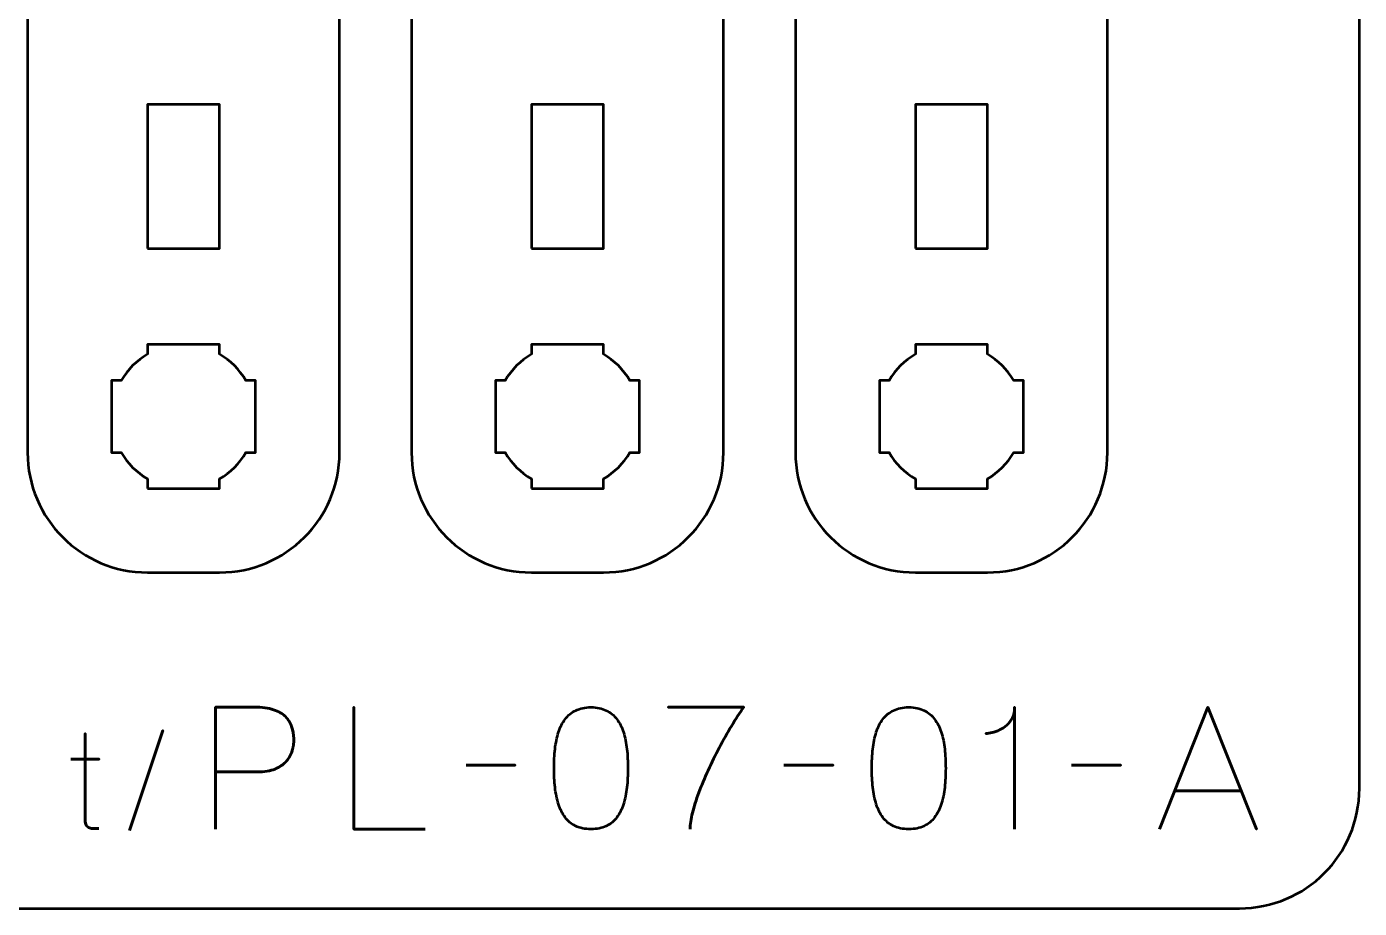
# Model space of a CAD drawing. Header units: centimetres. Extents: x -21 to 0, y -29.7 to 0.
# Drawn here: x -5.55 to 0, y -29.7 to -26.02 of the extents above; entities that cross this region are included whole.
import ezdxf

# ---------------------------------------------------------------- set-up
doc = ezdxf.new("R2010")
doc.units = ezdxf.units.CM
doc.header["$MEASUREMENT"] = 0
doc.layers.add('Layer 1', color=7, linetype='Continuous')

msp = doc.modelspace()

# ---------------------------------------------------------------- linework, layer by layer
at = {"layer": 'Layer 1', "color": 1, "lineweight": 53}
msp.add_open_spline([(-21.00003, -29.19995), (-21.00003, -29.19995), (-21.00003, -5.89992), (-21.00003, -5.89992), (-21.00003, -5.89992), (-21.00003, -5.81709), (-20.93286, -5.74992), (-20.85003, -5.74992), (-20.85003, -5.74992), (-20.7672, -5.74992), (-20.70003, -5.68275), (-20.70003, -5.59992), (-20.70003, -5.59992), (-20.70003, -5.51709), (-20.7672, -5.44992), (-20.85003, -5.44992), (-20.85003, -5.44992), (-20.93286, -5.44992), (-21.00003, -5.38275), (-21.00003, -5.29992), (-21.00003, -5.29992), (-21.00003, -5.21709), (-20.93286, -5.14992), (-20.85003, -5.14992), (-20.85003, -5.14992), (-20.7672, -5.14992), (-20.70003, -5.08275), (-20.70003, -4.99992), (-20.70003, -4.99992), (-20.70003, -4.91709), (-20.7672, -4.84992), (-20.85003, -4.84992), (-20.85003, -4.84992), (-20.93286, -4.84992), (-21.00003, -4.78275), (-21.00003, -4.69992), (-21.00003, -4.69992), (-21.00003, -4.61709), (-20.93286, -4.54992), (-20.85003, -4.54992), (-20.85003, -4.54992), (-20.7672, -4.54992), (-20.70003, -4.48275), (-20.70003, -4.39992), (-20.70003, -4.39992), (-20.70003, -4.31709), (-20.7672, -4.24992), (-20.85003, -4.24992), (-20.85003, -4.24992), (-20.93286, -4.24992), (-21.00003, -4.18275), (-21.00003, -4.09992), (-21.00003, -4.09992), (-21.00003, -4.01709), (-20.93286, -3.94992), (-20.85003, -3.94992), (-20.85003, -3.94992), (-20.7672, -3.94992), (-20.70003, -3.88275), (-20.70003, -3.79992), (-20.70003, -3.79992), (-20.70003, -3.71709), (-20.7672, -3.64992), (-20.85003, -3.64992), (-20.85003, -3.64992), (-20.93286, -3.64992), (-21.00003, -3.58275), (-21.00003, -3.49992), (-21.00003, -3.49992), (-21.00003, -3.41709), (-20.93286, -3.34992), (-20.85003, -3.34992), (-20.85003, -3.34992), (-20.7672, -3.34992), (-20.70003, -3.28275), (-20.70003, -3.19992), (-20.70003, -3.19992), (-20.70003, -3.11709), (-20.7672, -3.04992), (-20.85003, -3.04992), (-20.85003, -3.04992), (-20.93286, -3.04992), (-21.00003, -2.98275), (-21.00003, -2.89992), (-21.00003, -2.89992), (-21.00003, -2.81709), (-20.93286, -2.74992), (-20.85003, -2.74992), (-20.85003, -2.74992), (-20.7672, -2.74992), (-20.70003, -2.68275), (-20.70003, -2.59992), (-20.70003, -2.59992), (-20.70003, -2.51709), (-20.7672, -2.44992), (-20.85003, -2.44992), (-20.85003, -2.44992), (-20.93286, -2.44992), (-21.00003, -2.38275), (-21.00003, -2.29992), (-21.00003, -2.29992), (-21.00003, -2.21709), (-20.93286, -2.14992), (-20.85003, -2.14992), (-20.85003, -2.14992), (-20.7672, -2.14992), (-20.70003, -2.08275), (-20.70003, -1.99992), (-20.70003, -1.99992), (-20.70003, -1.91709), (-20.7672, -1.84992), (-20.85003, -1.84992), (-20.85003, -1.84992), (-20.93286, -1.84992), (-21.00003, -1.78275), (-21.00003, -1.69992), (-21.00003, -1.69992), (-21.00003, -1.61709), (-20.93286, -1.54992), (-20.85003, -1.54992), (-20.85003, -1.54992), (-20.7672, -1.54992), (-20.70003, -1.48275), (-20.70003, -1.39992), (-20.70003, -1.39992), (-20.70003, -1.31709), (-20.7672, -1.24992), (-20.85003, -1.24992), (-20.85003, -1.24992), (-20.93286, -1.24992), (-21.00003, -1.18275), (-21.00003, -1.09992), (-21.00003, -1.09992), (-21.00003, -1.09992), (-21.00003, -0.49992), (-21.00003, -0.49992), (-21.00003, -0.49992), (-21.00003, -0.22295), (-20.77694, 0.00004), (-20.49994, 0.00004), (-20.49994, 0.00004), (-20.49994, 0.00004), (-0.50008, 0.00004), (-0.50008, 0.00004), (-0.50008, 0.00004), (-0.22294, 0.00004), (0.00002, -0.22295), (0.00002, -0.49992), (0.00002, -0.49992), (0.00002, -0.49992), (0.00002, -29.19995), (0.00002, -29.19995), (0.00002, -29.19995), (0.00002, -29.47695), (-0.22294, -29.70004), (-0.50008, -29.70004), (-0.50008, -29.70004), (-0.50008, -29.70004), (-20.49994, -29.70004), (-20.49994, -29.70004), (-20.49994, -29.70004), (-20.77694, -29.70004), (-21.00003, -29.47695), (-21.00003, -29.19995)], degree=3, knots=[0, 0, 0, 0, 0.0243902, 0.0243902, 0.0243902, 0.0243902, 0.0487805, 0.0487805, 0.0487805, 0.0487805, 0.0731707, 0.0731707, 0.0731707, 0.0731707, 0.097561, 0.097561, 0.097561, 0.097561, 0.1219512, 0.1219512, 0.1219512, 0.1219512, 0.1463415, 0.1463415, 0.1463415, 0.1463415, 0.1707317, 0.1707317, 0.1707317, 0.1707317, 0.195122, 0.195122, 0.195122, 0.195122, 0.2195122, 0.2195122, 0.2195122, 0.2195122, 0.2439024, 0.2439024, 0.2439024, 0.2439024, 0.2682927, 0.2682927, 0.2682927, 0.2682927, 0.2926829, 0.2926829, 0.2926829, 0.2926829, 0.3170732, 0.3170732, 0.3170732, 0.3170732, 0.3414634, 0.3414634, 0.3414634, 0.3414634, 0.3658537, 0.3658537, 0.3658537, 0.3658537, 0.3902439, 0.3902439, 0.3902439, 0.3902439, 0.4146341, 0.4146341, 0.4146341, 0.4146341, 0.4390244, 0.4390244, 0.4390244, 0.4390244, 0.4634146, 0.4634146, 0.4634146, 0.4634146, 0.4878049, 0.4878049, 0.4878049, 0.4878049, 0.5121951, 0.5121951, 0.5121951, 0.5121951, 0.5365854, 0.5365854, 0.5365854, 0.5365854, 0.5609756, 0.5609756, 0.5609756, 0.5609756, 0.5853659, 0.5853659, 0.5853659, 0.5853659, 0.6097561, 0.6097561, 0.6097561, 0.6097561, 0.6341463, 0.6341463, 0.6341463, 0.6341463, 0.6585366, 0.6585366, 0.6585366, 0.6585366, 0.6829268, 0.6829268, 0.6829268, 0.6829268, 0.7073171, 0.7073171, 0.7073171, 0.7073171, 0.7317073, 0.7317073, 0.7317073, 0.7317073, 0.7560976, 0.7560976, 0.7560976, 0.7560976, 0.7804878, 0.7804878, 0.7804878, 0.7804878, 0.804878, 0.804878, 0.804878, 0.804878, 0.8292683, 0.8292683, 0.8292683, 0.8292683, 0.8536585, 0.8536585, 0.8536585, 0.8536585, 0.8780488, 0.8780488, 0.8780488, 0.8780488, 0.902439, 0.902439, 0.902439, 0.902439, 0.9268293, 0.9268293, 0.9268293, 0.9268293, 0.9512195, 0.9512195, 0.9512195, 0.9512195, 0.9756098, 0.9756098, 0.9756098, 0.9756098, 1, 1, 1, 1], dxfattribs=at)
at = {"layer": 'Layer 1', "color": 114, "lineweight": 53}
for points in [[(-4.75, -28.3), (-4.75, -28.3), (-5.05, -28.3), (-5.05, -28.3), (-5.05, -28.3), (-5.32609, -28.3), (-5.55, -28.07609), (-5.55, -27.8), (-5.55, -27.8), (-5.55, -27.8), (-5.55, -15.5), (-5.55, -15.5), (-5.55, -15.5), (-5.55, -15.22391), (-5.32609, -15), (-5.05, -15), (-5.05, -15), (-5.05, -15), (-4.75, -15), (-4.75, -15), (-4.75, -15), (-4.47391, -15), (-4.25, -15.22391), (-4.25, -15.5), (-4.25, -15.5), (-4.25, -15.5), (-4.25, -27.8), (-4.25, -27.8), (-4.25, -27.8), (-4.25, -28.07609), (-4.47391, -28.3), (-4.75, -28.3)], [(-3.15, -28.3), (-3.15, -28.3), (-3.45, -28.3), (-3.45, -28.3), (-3.45, -28.3), (-3.72609, -28.3), (-3.95, -28.07609), (-3.95, -27.8), (-3.95, -27.8), (-3.95, -27.8), (-3.95, -15.5), (-3.95, -15.5), (-3.95, -15.5), (-3.95, -15.22391), (-3.72609, -15), (-3.45, -15), (-3.45, -15), (-3.45, -15), (-3.15, -15), (-3.15, -15), (-3.15, -15), (-2.87391, -15), (-2.65, -15.22391), (-2.65, -15.5), (-2.65, -15.5), (-2.65, -15.5), (-2.65, -27.8), (-2.65, -27.8), (-2.65, -27.8), (-2.65, -28.07609), (-2.87391, -28.3), (-3.15, -28.3)], [(-1.55, -28.3), (-1.55, -28.3), (-1.85, -28.3), (-1.85, -28.3), (-1.85, -28.3), (-2.12609, -28.3), (-2.35, -28.07609), (-2.35, -27.8), (-2.35, -27.8), (-2.35, -27.8), (-2.35, -15.5), (-2.35, -15.5), (-2.35, -15.5), (-2.35, -15.22391), (-2.12609, -15), (-1.85, -15), (-1.85, -15), (-1.85, -15), (-1.55, -15), (-1.55, -15), (-1.55, -15), (-1.27391, -15), (-1.05, -15.22391), (-1.05, -15.5), (-1.05, -15.5), (-1.05, -15.5), (-1.05, -27.8), (-1.05, -27.8), (-1.05, -27.8), (-1.05, -28.07609), (-1.27391, -28.3), (-1.55, -28.3)]]:
    msp.add_open_spline(points, degree=3, knots=[0, 0, 0, 0, 0.125, 0.125, 0.125, 0.125, 0.25, 0.25, 0.25, 0.25, 0.375, 0.375, 0.375, 0.375, 0.5, 0.5, 0.5, 0.5, 0.625, 0.625, 0.625, 0.625, 0.75, 0.75, 0.75, 0.75, 0.875, 0.875, 0.875, 0.875, 1, 1, 1, 1], dxfattribs=at)
at = {"layer": 'Layer 1', "lineweight": 53}
for points, knots in [([(-5.05, -26.95), (-5.05, -26.95), (-5.05, -26.35), (-5.05, -26.35), (-5.05, -26.35), (-5.05, -26.35), (-4.75, -26.35), (-4.75, -26.35), (-4.75, -26.35), (-4.75, -26.35), (-4.75, -26.95), (-4.75, -26.95), (-4.75, -26.95), (-4.75, -26.95), (-5.05, -26.95), (-5.05, -26.95)], [0, 0, 0, 0, 0.25, 0.25, 0.25, 0.25, 0.5, 0.5, 0.5, 0.5, 0.75, 0.75, 0.75, 0.75, 1, 1, 1, 1]), ([(-3.45, -26.95), (-3.45, -26.95), (-3.45, -26.35), (-3.45, -26.35), (-3.45, -26.35), (-3.45, -26.35), (-3.15, -26.35), (-3.15, -26.35), (-3.15, -26.35), (-3.15, -26.35), (-3.15, -26.95), (-3.15, -26.95), (-3.15, -26.95), (-3.15, -26.95), (-3.45, -26.95), (-3.45, -26.95)], [0, 0, 0, 0, 0.25, 0.25, 0.25, 0.25, 0.5, 0.5, 0.5, 0.5, 0.75, 0.75, 0.75, 0.75, 1, 1, 1, 1]), ([(-1.85, -26.95), (-1.85, -26.95), (-1.85, -26.35), (-1.85, -26.35), (-1.85, -26.35), (-1.85, -26.35), (-1.55, -26.35), (-1.55, -26.35), (-1.55, -26.35), (-1.55, -26.35), (-1.55, -26.95), (-1.55, -26.95), (-1.55, -26.95), (-1.55, -26.95), (-1.85, -26.95), (-1.85, -26.95)], [0, 0, 0, 0, 0.25, 0.25, 0.25, 0.25, 0.5, 0.5, 0.5, 0.5, 0.75, 0.75, 0.75, 0.75, 1, 1, 1, 1]), ([(-5.05, -27.95), (-5.05, -27.95), (-5.05, -27.90985), (-5.05, -27.90985), (-5.05, -27.90985), (-5.09553, -27.8835), (-5.1335, -27.84553), (-5.15985, -27.8), (-5.15985, -27.8), (-5.15985, -27.8), (-5.2, -27.8), (-5.2, -27.8), (-5.2, -27.8), (-5.2, -27.8), (-5.2, -27.65), (-5.2, -27.65), (-5.2, -27.65), (-5.2, -27.65), (-5.2, -27.5), (-5.2, -27.5), (-5.2, -27.5), (-5.2, -27.5), (-5.15985, -27.5), (-5.15985, -27.5), (-5.15985, -27.5), (-5.1335, -27.45447), (-5.09553, -27.4165), (-5.05, -27.39015), (-5.05, -27.39015), (-5.05, -27.39015), (-5.05, -27.35), (-5.05, -27.35), (-5.05, -27.35), (-5.05, -27.35), (-4.9, -27.35), (-4.9, -27.35), (-4.9, -27.35), (-4.9, -27.35), (-4.75, -27.35), (-4.75, -27.35), (-4.75, -27.35), (-4.75, -27.35), (-4.75, -27.39015), (-4.75, -27.39015), (-4.75, -27.39015), (-4.70447, -27.4165), (-4.6665, -27.45447), (-4.64015, -27.5), (-4.64015, -27.5), (-4.64015, -27.5), (-4.6, -27.5), (-4.6, -27.5), (-4.6, -27.5), (-4.6, -27.5), (-4.6, -27.65), (-4.6, -27.65), (-4.6, -27.65), (-4.6, -27.65), (-4.6, -27.8), (-4.6, -27.8), (-4.6, -27.8), (-4.6, -27.8), (-4.64015, -27.8), (-4.64015, -27.8), (-4.64015, -27.8), (-4.6665, -27.84553), (-4.70447, -27.8835), (-4.75, -27.90985), (-4.75, -27.90985), (-4.75, -27.90985), (-4.75, -27.95), (-4.75, -27.95), (-4.75, -27.95), (-4.75, -27.95), (-4.9, -27.95), (-4.9, -27.95), (-4.9, -27.95), (-4.9, -27.95), (-5.05, -27.95), (-5.05, -27.95)], [0, 0, 0, 0, 0.05, 0.05, 0.05, 0.05, 0.1, 0.1, 0.1, 0.1, 0.15, 0.15, 0.15, 0.15, 0.2, 0.2, 0.2, 0.2, 0.25, 0.25, 0.25, 0.25, 0.3, 0.3, 0.3, 0.3, 0.35, 0.35, 0.35, 0.35, 0.4, 0.4, 0.4, 0.4, 0.45, 0.45, 0.45, 0.45, 0.5, 0.5, 0.5, 0.5, 0.55, 0.55, 0.55, 0.55, 0.6, 0.6, 0.6, 0.6, 0.65, 0.65, 0.65, 0.65, 0.7, 0.7, 0.7, 0.7, 0.75, 0.75, 0.75, 0.75, 0.8, 0.8, 0.8, 0.8, 0.85, 0.85, 0.85, 0.85, 0.9, 0.9, 0.9, 0.9, 0.95, 0.95, 0.95, 0.95, 1, 1, 1, 1]), ([(-3.45, -27.95), (-3.45, -27.95), (-3.45, -27.90985), (-3.45, -27.90985), (-3.45, -27.90985), (-3.49553, -27.8835), (-3.5335, -27.84553), (-3.55985, -27.8), (-3.55985, -27.8), (-3.55985, -27.8), (-3.6, -27.8), (-3.6, -27.8), (-3.6, -27.8), (-3.6, -27.8), (-3.6, -27.65), (-3.6, -27.65), (-3.6, -27.65), (-3.6, -27.65), (-3.6, -27.5), (-3.6, -27.5), (-3.6, -27.5), (-3.6, -27.5), (-3.55985, -27.5), (-3.55985, -27.5), (-3.55985, -27.5), (-3.5335, -27.45447), (-3.49553, -27.4165), (-3.45, -27.39015), (-3.45, -27.39015), (-3.45, -27.39015), (-3.45, -27.35), (-3.45, -27.35), (-3.45, -27.35), (-3.45, -27.35), (-3.3, -27.35), (-3.3, -27.35), (-3.3, -27.35), (-3.3, -27.35), (-3.15, -27.35), (-3.15, -27.35), (-3.15, -27.35), (-3.15, -27.35), (-3.15, -27.39015), (-3.15, -27.39015), (-3.15, -27.39015), (-3.10447, -27.4165), (-3.0665, -27.45447), (-3.04015, -27.5), (-3.04015, -27.5), (-3.04015, -27.5), (-3, -27.5), (-3, -27.5), (-3, -27.5), (-3, -27.5), (-3, -27.65), (-3, -27.65), (-3, -27.65), (-3, -27.65), (-3, -27.8), (-3, -27.8), (-3, -27.8), (-3, -27.8), (-3.04015, -27.8), (-3.04015, -27.8), (-3.04015, -27.8), (-3.0665, -27.84553), (-3.10447, -27.8835), (-3.15, -27.90985), (-3.15, -27.90985), (-3.15, -27.90985), (-3.15, -27.95), (-3.15, -27.95), (-3.15, -27.95), (-3.15, -27.95), (-3.3, -27.95), (-3.3, -27.95), (-3.3, -27.95), (-3.3, -27.95), (-3.45, -27.95), (-3.45, -27.95)], [0, 0, 0, 0, 0.05, 0.05, 0.05, 0.05, 0.1, 0.1, 0.1, 0.1, 0.15, 0.15, 0.15, 0.15, 0.2, 0.2, 0.2, 0.2, 0.25, 0.25, 0.25, 0.25, 0.3, 0.3, 0.3, 0.3, 0.35, 0.35, 0.35, 0.35, 0.4, 0.4, 0.4, 0.4, 0.45, 0.45, 0.45, 0.45, 0.5, 0.5, 0.5, 0.5, 0.55, 0.55, 0.55, 0.55, 0.6, 0.6, 0.6, 0.6, 0.65, 0.65, 0.65, 0.65, 0.7, 0.7, 0.7, 0.7, 0.75, 0.75, 0.75, 0.75, 0.8, 0.8, 0.8, 0.8, 0.85, 0.85, 0.85, 0.85, 0.9, 0.9, 0.9, 0.9, 0.95, 0.95, 0.95, 0.95, 1, 1, 1, 1]), ([(-1.85, -27.95), (-1.85, -27.95), (-1.85, -27.90985), (-1.85, -27.90985), (-1.85, -27.90985), (-1.89553, -27.8835), (-1.9335, -27.84553), (-1.95985, -27.8), (-1.95985, -27.8), (-1.95985, -27.8), (-2, -27.8), (-2, -27.8), (-2, -27.8), (-2, -27.8), (-2, -27.65), (-2, -27.65), (-2, -27.65), (-2, -27.65), (-2, -27.5), (-2, -27.5), (-2, -27.5), (-2, -27.5), (-1.95985, -27.5), (-1.95985, -27.5), (-1.95985, -27.5), (-1.9335, -27.45447), (-1.89553, -27.4165), (-1.85, -27.39015), (-1.85, -27.39015), (-1.85, -27.39015), (-1.85, -27.35), (-1.85, -27.35), (-1.85, -27.35), (-1.85, -27.35), (-1.7, -27.35), (-1.7, -27.35), (-1.7, -27.35), (-1.7, -27.35), (-1.55, -27.35), (-1.55, -27.35), (-1.55, -27.35), (-1.55, -27.35), (-1.55, -27.39015), (-1.55, -27.39015), (-1.55, -27.39015), (-1.50447, -27.4165), (-1.4665, -27.45447), (-1.44015, -27.5), (-1.44015, -27.5), (-1.44015, -27.5), (-1.4, -27.5), (-1.4, -27.5), (-1.4, -27.5), (-1.4, -27.5), (-1.4, -27.65), (-1.4, -27.65), (-1.4, -27.65), (-1.4, -27.65), (-1.4, -27.8), (-1.4, -27.8), (-1.4, -27.8), (-1.4, -27.8), (-1.44015, -27.8), (-1.44015, -27.8), (-1.44015, -27.8), (-1.4665, -27.84553), (-1.50447, -27.8835), (-1.55, -27.90985), (-1.55, -27.90985), (-1.55, -27.90985), (-1.55, -27.95), (-1.55, -27.95), (-1.55, -27.95), (-1.55, -27.95), (-1.7, -27.95), (-1.7, -27.95), (-1.7, -27.95), (-1.7, -27.95), (-1.85, -27.95), (-1.85, -27.95)], [0, 0, 0, 0, 0.05, 0.05, 0.05, 0.05, 0.1, 0.1, 0.1, 0.1, 0.15, 0.15, 0.15, 0.15, 0.2, 0.2, 0.2, 0.2, 0.25, 0.25, 0.25, 0.25, 0.3, 0.3, 0.3, 0.3, 0.35, 0.35, 0.35, 0.35, 0.4, 0.4, 0.4, 0.4, 0.45, 0.45, 0.45, 0.45, 0.5, 0.5, 0.5, 0.5, 0.55, 0.55, 0.55, 0.55, 0.6, 0.6, 0.6, 0.6, 0.65, 0.65, 0.65, 0.65, 0.7, 0.7, 0.7, 0.7, 0.75, 0.75, 0.75, 0.75, 0.8, 0.8, 0.8, 0.8, 0.85, 0.85, 0.85, 0.85, 0.9, 0.9, 0.9, 0.9, 0.95, 0.95, 0.95, 0.95, 1, 1, 1, 1])]:
    msp.add_open_spline(points, degree=3, knots=knots, dxfattribs=at)
at = {"layer": 'Layer 1', "color": 5, "lineweight": 53}
for points, knots in [([(-4.76701, -29.36992), (-4.76701, -29.36992), (-4.76701, -28.86121), (-4.76701, -28.86121), (-4.76701, -28.86121), (-4.76701, -28.86121), (-4.60473, -28.86121), (-4.60473, -28.86121), (-4.60473, -28.86121), (-4.57227, -28.86133), (-4.54558, -28.86497), (-4.52453, -28.87203), (-4.52453, -28.87203), (-4.5036, -28.87897), (-4.48714, -28.88861), (-4.47526, -28.90084), (-4.47526, -28.90084), (-4.46338, -28.91295), (-4.45492, -28.92683), (-4.44974, -28.94247), (-4.44974, -28.94247), (-4.44469, -28.95811), (-4.44175, -28.97445), (-4.44104, -28.99174), (-4.44104, -28.99174), (-4.44022, -29.00903), (-4.44222, -29.02596), (-4.44692, -29.04242), (-4.44692, -29.04242), (-4.45174, -29.05889), (-4.45986, -29.07382), (-4.4715, -29.08723), (-4.4715, -29.08723), (-4.48302, -29.10063), (-4.49866, -29.11133), (-4.5183, -29.11921), (-4.5183, -29.11921), (-4.53794, -29.12721), (-4.56228, -29.13121), (-4.59132, -29.13144), (-4.59132, -29.13144), (-4.59132, -29.13144), (-4.76701, -29.13144), (-4.76701, -29.13144), (-4.76701, -29.13144), (-4.76701, -29.13144), (-4.59132, -29.13144), (-4.59132, -29.13144), (-4.59132, -29.13144), (-4.56287, -29.13121), (-4.53876, -29.12721), (-4.51924, -29.11921), (-4.51924, -29.11921), (-4.4996, -29.11133), (-4.48396, -29.10063), (-4.4722, -29.08723), (-4.4722, -29.08723), (-4.46056, -29.07382), (-4.45221, -29.05889), (-4.44727, -29.04242), (-4.44727, -29.04242), (-4.44233, -29.02596), (-4.44022, -29.00903), (-4.44104, -28.99174), (-4.44104, -28.99174), (-4.44175, -28.97445), (-4.44469, -28.95811), (-4.44998, -28.94247), (-4.44998, -28.94247), (-4.45515, -28.92683), (-4.46385, -28.91295), (-4.47573, -28.90084), (-4.47573, -28.90084), (-4.48772, -28.88861), (-4.50419, -28.87897), (-4.52512, -28.87203), (-4.52512, -28.87203), (-4.54617, -28.86497), (-4.57263, -28.86133), (-4.60473, -28.86121), (-4.60473, -28.86121), (-4.60473, -28.86121), (-4.76701, -28.86121), (-4.76701, -28.86121), (-4.76701, -28.86121), (-4.76701, -28.86121), (-4.76701, -29.36992), (-4.76701, -29.36992)], [0, 0, 0, 0, 0.0454545, 0.0454545, 0.0454545, 0.0454545, 0.0909091, 0.0909091, 0.0909091, 0.0909091, 0.1363636, 0.1363636, 0.1363636, 0.1363636, 0.1818182, 0.1818182, 0.1818182, 0.1818182, 0.2272727, 0.2272727, 0.2272727, 0.2272727, 0.2727273, 0.2727273, 0.2727273, 0.2727273, 0.3181818, 0.3181818, 0.3181818, 0.3181818, 0.3636364, 0.3636364, 0.3636364, 0.3636364, 0.4090909, 0.4090909, 0.4090909, 0.4090909, 0.4545455, 0.4545455, 0.4545455, 0.4545455, 0.5, 0.5, 0.5, 0.5, 0.5454545, 0.5454545, 0.5454545, 0.5454545, 0.5909091, 0.5909091, 0.5909091, 0.5909091, 0.6363636, 0.6363636, 0.6363636, 0.6363636, 0.6818182, 0.6818182, 0.6818182, 0.6818182, 0.7272727, 0.7272727, 0.7272727, 0.7272727, 0.7727273, 0.7727273, 0.7727273, 0.7727273, 0.8181818, 0.8181818, 0.8181818, 0.8181818, 0.8636364, 0.8636364, 0.8636364, 0.8636364, 0.9090909, 0.9090909, 0.9090909, 0.9090909, 0.9545455, 0.9545455, 0.9545455, 0.9545455, 1, 1, 1, 1]), ([(-3.89282, -29.36992), (-3.89282, -29.36992), (-4.18986, -29.36992), (-4.18986, -29.36992), (-4.18986, -29.36992), (-4.18986, -29.36992), (-4.18986, -28.86121), (-4.18986, -28.86121), (-4.18986, -28.86121), (-4.18986, -28.86121), (-4.18986, -29.36992), (-4.18986, -29.36992), (-4.18986, -29.36992), (-4.18986, -29.36992), (-3.89282, -29.36992), (-3.89282, -29.36992)], [0, 0, 0, 0, 0.25, 0.25, 0.25, 0.25, 0.5, 0.5, 0.5, 0.5, 0.75, 0.75, 0.75, 0.75, 1, 1, 1, 1]), ([(-3.20208, -29.36992), (-3.17738, -29.3698), (-3.1561, -29.36545), (-3.13834, -29.35698), (-3.13834, -29.35698), (-3.1207, -29.34852), (-3.106, -29.33641), (-3.09424, -29.321), (-3.09424, -29.321), (-3.0826, -29.30548), (-3.07343, -29.28713), (-3.06661, -29.26597), (-3.06661, -29.26597), (-3.05991, -29.2448), (-3.05509, -29.22163), (-3.05238, -29.19623), (-3.05238, -29.19623), (-3.04956, -29.17083), (-3.04815, -29.14414), (-3.04827, -29.11592), (-3.04827, -29.11592), (-3.04815, -29.08781), (-3.04956, -29.06112), (-3.05238, -29.03584), (-3.05238, -29.03584), (-3.05509, -29.01055), (-3.05991, -28.98727), (-3.06661, -28.9661), (-3.06661, -28.9661), (-3.07343, -28.94506), (-3.0826, -28.92671), (-3.09424, -28.91107), (-3.09424, -28.91107), (-3.106, -28.89555), (-3.1207, -28.88344), (-3.13834, -28.87497), (-3.13834, -28.87497), (-3.1561, -28.86639), (-3.17738, -28.86203), (-3.20208, -28.86192), (-3.20208, -28.86192), (-3.22677, -28.86203), (-3.24806, -28.86639), (-3.26581, -28.87497), (-3.26581, -28.87497), (-3.28345, -28.88344), (-3.29815, -28.89555), (-3.30991, -28.91107), (-3.30991, -28.91107), (-3.32155, -28.92671), (-3.33072, -28.94506), (-3.33754, -28.9661), (-3.33754, -28.9661), (-3.34425, -28.98727), (-3.34907, -29.01055), (-3.35177, -29.03584), (-3.35177, -29.03584), (-3.3546, -29.06112), (-3.35601, -29.08781), (-3.35589, -29.11592), (-3.35589, -29.11592), (-3.35601, -29.14414), (-3.3546, -29.17083), (-3.35177, -29.19623), (-3.35177, -29.19623), (-3.34907, -29.22163), (-3.34425, -29.2448), (-3.33754, -29.26597), (-3.33754, -29.26597), (-3.33072, -29.28713), (-3.32155, -29.30548), (-3.30991, -29.321), (-3.30991, -29.321), (-3.29815, -29.33641), (-3.28345, -29.34852), (-3.26581, -29.35698), (-3.26581, -29.35698), (-3.24806, -29.36545), (-3.22677, -29.3698), (-3.20208, -29.36992)], [0, 0, 0, 0, 0.05, 0.05, 0.05, 0.05, 0.1, 0.1, 0.1, 0.1, 0.15, 0.15, 0.15, 0.15, 0.2, 0.2, 0.2, 0.2, 0.25, 0.25, 0.25, 0.25, 0.3, 0.3, 0.3, 0.3, 0.35, 0.35, 0.35, 0.35, 0.4, 0.4, 0.4, 0.4, 0.45, 0.45, 0.45, 0.45, 0.5, 0.5, 0.5, 0.5, 0.55, 0.55, 0.55, 0.55, 0.6, 0.6, 0.6, 0.6, 0.65, 0.65, 0.65, 0.65, 0.7, 0.7, 0.7, 0.7, 0.75, 0.75, 0.75, 0.75, 0.8, 0.8, 0.8, 0.8, 0.85, 0.85, 0.85, 0.85, 0.9, 0.9, 0.9, 0.9, 0.95, 0.95, 0.95, 0.95, 1, 1, 1, 1]), ([(-3.20208, -29.36992), (-3.17738, -29.3698), (-3.1561, -29.36545), (-3.13834, -29.35698), (-3.13834, -29.35698), (-3.1207, -29.34852), (-3.106, -29.33641), (-3.09424, -29.321), (-3.09424, -29.321), (-3.0826, -29.30548), (-3.07343, -29.28713), (-3.06661, -29.26597), (-3.06661, -29.26597), (-3.05991, -29.2448), (-3.05509, -29.22163), (-3.05238, -29.19623), (-3.05238, -29.19623), (-3.04956, -29.17083), (-3.04815, -29.14414), (-3.04827, -29.11592), (-3.04827, -29.11592), (-3.04815, -29.08781), (-3.04956, -29.06112), (-3.05238, -29.03584), (-3.05238, -29.03584), (-3.05509, -29.01055), (-3.05991, -28.98727), (-3.06661, -28.9661), (-3.06661, -28.9661), (-3.07343, -28.94506), (-3.0826, -28.92671), (-3.09424, -28.91107), (-3.09424, -28.91107), (-3.106, -28.89555), (-3.1207, -28.88344), (-3.13834, -28.87497), (-3.13834, -28.87497), (-3.1561, -28.86639), (-3.17738, -28.86203), (-3.20208, -28.86192), (-3.20208, -28.86192), (-3.22677, -28.86203), (-3.24806, -28.86639), (-3.26581, -28.87497), (-3.26581, -28.87497), (-3.28345, -28.88344), (-3.29815, -28.89555), (-3.30991, -28.91107), (-3.30991, -28.91107), (-3.32155, -28.92671), (-3.33072, -28.94506), (-3.33754, -28.9661), (-3.33754, -28.9661), (-3.34425, -28.98727), (-3.34907, -29.01055), (-3.35177, -29.03584), (-3.35177, -29.03584), (-3.3546, -29.06112), (-3.35601, -29.08781), (-3.35589, -29.11592), (-3.35589, -29.11592), (-3.35601, -29.14414), (-3.3546, -29.17083), (-3.35177, -29.19623), (-3.35177, -29.19623), (-3.34907, -29.22163), (-3.34425, -29.2448), (-3.33754, -29.26597), (-3.33754, -29.26597), (-3.33072, -29.28713), (-3.32155, -29.30548), (-3.30991, -29.321), (-3.30991, -29.321), (-3.29815, -29.33641), (-3.28345, -29.34852), (-3.26581, -29.35698), (-3.26581, -29.35698), (-3.24806, -29.36545), (-3.22677, -29.3698), (-3.20208, -29.36992)], [0, 0, 0, 0, 0.05, 0.05, 0.05, 0.05, 0.1, 0.1, 0.1, 0.1, 0.15, 0.15, 0.15, 0.15, 0.2, 0.2, 0.2, 0.2, 0.25, 0.25, 0.25, 0.25, 0.3, 0.3, 0.3, 0.3, 0.35, 0.35, 0.35, 0.35, 0.4, 0.4, 0.4, 0.4, 0.45, 0.45, 0.45, 0.45, 0.5, 0.5, 0.5, 0.5, 0.55, 0.55, 0.55, 0.55, 0.6, 0.6, 0.6, 0.6, 0.65, 0.65, 0.65, 0.65, 0.7, 0.7, 0.7, 0.7, 0.75, 0.75, 0.75, 0.75, 0.8, 0.8, 0.8, 0.8, 0.85, 0.85, 0.85, 0.85, 0.9, 0.9, 0.9, 0.9, 0.95, 0.95, 0.95, 0.95, 1, 1, 1, 1]), ([(-2.78933, -29.36992), (-2.78897, -29.35028), (-2.78556, -29.32759), (-2.7791, -29.30172), (-2.7791, -29.30172), (-2.77263, -29.27573), (-2.76381, -29.24774), (-2.75264, -29.21775), (-2.75264, -29.21775), (-2.74147, -29.18777), (-2.72853, -29.15696), (-2.71395, -29.12509), (-2.71395, -29.12509), (-2.69949, -29.09322), (-2.68385, -29.06171), (-2.66726, -29.03031), (-2.66726, -29.03031), (-2.65068, -28.99891), (-2.63375, -28.96881), (-2.61646, -28.94), (-2.61646, -28.94), (-2.59918, -28.91131), (-2.58224, -28.88508), (-2.56566, -28.86121), (-2.56566, -28.86121), (-2.56566, -28.86121), (-2.88105, -28.86121), (-2.88105, -28.86121), (-2.88105, -28.86121), (-2.88105, -28.86121), (-2.56566, -28.86121), (-2.56566, -28.86121), (-2.56566, -28.86121), (-2.58224, -28.88508), (-2.59918, -28.91131), (-2.61646, -28.94), (-2.61646, -28.94), (-2.63375, -28.96881), (-2.65068, -28.99891), (-2.66726, -29.03031), (-2.66726, -29.03031), (-2.68385, -29.06171), (-2.69949, -29.09322), (-2.71395, -29.12509), (-2.71395, -29.12509), (-2.72853, -29.15696), (-2.74147, -29.18777), (-2.75264, -29.21775), (-2.75264, -29.21775), (-2.76381, -29.24774), (-2.77263, -29.27573), (-2.7791, -29.30172), (-2.7791, -29.30172), (-2.78556, -29.32759), (-2.78897, -29.35028), (-2.78933, -29.36992)], [0, 0, 0, 0, 0.0714286, 0.0714286, 0.0714286, 0.0714286, 0.1428571, 0.1428571, 0.1428571, 0.1428571, 0.2142857, 0.2142857, 0.2142857, 0.2142857, 0.2857143, 0.2857143, 0.2857143, 0.2857143, 0.3571429, 0.3571429, 0.3571429, 0.3571429, 0.4285714, 0.4285714, 0.4285714, 0.4285714, 0.5, 0.5, 0.5, 0.5, 0.5714286, 0.5714286, 0.5714286, 0.5714286, 0.6428571, 0.6428571, 0.6428571, 0.6428571, 0.7142857, 0.7142857, 0.7142857, 0.7142857, 0.7857143, 0.7857143, 0.7857143, 0.7857143, 0.8571429, 0.8571429, 0.8571429, 0.8571429, 0.9285714, 0.9285714, 0.9285714, 0.9285714, 1, 1, 1, 1]), ([(-1.87775, -29.36992), (-1.85305, -29.3698), (-1.83177, -29.36545), (-1.81401, -29.35698), (-1.81401, -29.35698), (-1.79637, -29.34852), (-1.78167, -29.33641), (-1.76991, -29.321), (-1.76991, -29.321), (-1.75827, -29.30548), (-1.7491, -29.28713), (-1.74228, -29.26597), (-1.74228, -29.26597), (-1.73558, -29.2448), (-1.73076, -29.22163), (-1.72805, -29.19623), (-1.72805, -29.19623), (-1.72523, -29.17083), (-1.72382, -29.14414), (-1.72394, -29.11592), (-1.72394, -29.11592), (-1.72382, -29.08781), (-1.72523, -29.06112), (-1.72805, -29.03584), (-1.72805, -29.03584), (-1.73076, -29.01055), (-1.73558, -28.98727), (-1.74228, -28.9661), (-1.74228, -28.9661), (-1.7491, -28.94506), (-1.75827, -28.92671), (-1.76991, -28.91107), (-1.76991, -28.91107), (-1.78167, -28.89555), (-1.79637, -28.88344), (-1.81401, -28.87497), (-1.81401, -28.87497), (-1.83177, -28.86639), (-1.85305, -28.86203), (-1.87775, -28.86192), (-1.87775, -28.86192), (-1.90244, -28.86203), (-1.92373, -28.86639), (-1.94148, -28.87497), (-1.94148, -28.87497), (-1.95912, -28.88344), (-1.97382, -28.89555), (-1.98558, -28.91107), (-1.98558, -28.91107), (-1.99722, -28.92671), (-2.00639, -28.94506), (-2.01321, -28.9661), (-2.01321, -28.9661), (-2.01992, -28.98727), (-2.02474, -29.01055), (-2.02744, -29.03584), (-2.02744, -29.03584), (-2.03027, -29.06112), (-2.03168, -29.08781), (-2.03156, -29.11592), (-2.03156, -29.11592), (-2.03168, -29.14414), (-2.03027, -29.17083), (-2.02744, -29.19623), (-2.02744, -29.19623), (-2.02474, -29.22163), (-2.01992, -29.2448), (-2.01321, -29.26597), (-2.01321, -29.26597), (-2.00639, -29.28713), (-1.99722, -29.30548), (-1.98558, -29.321), (-1.98558, -29.321), (-1.97382, -29.33641), (-1.95912, -29.34852), (-1.94148, -29.35698), (-1.94148, -29.35698), (-1.92373, -29.36545), (-1.90244, -29.3698), (-1.87775, -29.36992)], [0, 0, 0, 0, 0.05, 0.05, 0.05, 0.05, 0.1, 0.1, 0.1, 0.1, 0.15, 0.15, 0.15, 0.15, 0.2, 0.2, 0.2, 0.2, 0.25, 0.25, 0.25, 0.25, 0.3, 0.3, 0.3, 0.3, 0.35, 0.35, 0.35, 0.35, 0.4, 0.4, 0.4, 0.4, 0.45, 0.45, 0.45, 0.45, 0.5, 0.5, 0.5, 0.5, 0.55, 0.55, 0.55, 0.55, 0.6, 0.6, 0.6, 0.6, 0.65, 0.65, 0.65, 0.65, 0.7, 0.7, 0.7, 0.7, 0.75, 0.75, 0.75, 0.75, 0.8, 0.8, 0.8, 0.8, 0.85, 0.85, 0.85, 0.85, 0.9, 0.9, 0.9, 0.9, 0.95, 0.95, 0.95, 0.95, 1, 1, 1, 1]), ([(-1.87775, -29.36992), (-1.85305, -29.3698), (-1.83177, -29.36545), (-1.81401, -29.35698), (-1.81401, -29.35698), (-1.79637, -29.34852), (-1.78167, -29.33641), (-1.76991, -29.321), (-1.76991, -29.321), (-1.75827, -29.30548), (-1.7491, -29.28713), (-1.74228, -29.26597), (-1.74228, -29.26597), (-1.73558, -29.2448), (-1.73076, -29.22163), (-1.72805, -29.19623), (-1.72805, -29.19623), (-1.72523, -29.17083), (-1.72382, -29.14414), (-1.72394, -29.11592), (-1.72394, -29.11592), (-1.72382, -29.08781), (-1.72523, -29.06112), (-1.72805, -29.03584), (-1.72805, -29.03584), (-1.73076, -29.01055), (-1.73558, -28.98727), (-1.74228, -28.9661), (-1.74228, -28.9661), (-1.7491, -28.94506), (-1.75827, -28.92671), (-1.76991, -28.91107), (-1.76991, -28.91107), (-1.78167, -28.89555), (-1.79637, -28.88344), (-1.81401, -28.87497), (-1.81401, -28.87497), (-1.83177, -28.86639), (-1.85305, -28.86203), (-1.87775, -28.86192), (-1.87775, -28.86192), (-1.90244, -28.86203), (-1.92373, -28.86639), (-1.94148, -28.87497), (-1.94148, -28.87497), (-1.95912, -28.88344), (-1.97382, -28.89555), (-1.98558, -28.91107), (-1.98558, -28.91107), (-1.99722, -28.92671), (-2.00639, -28.94506), (-2.01321, -28.9661), (-2.01321, -28.9661), (-2.01992, -28.98727), (-2.02474, -29.01055), (-2.02744, -29.03584), (-2.02744, -29.03584), (-2.03027, -29.06112), (-2.03168, -29.08781), (-2.03156, -29.11592), (-2.03156, -29.11592), (-2.03168, -29.14414), (-2.03027, -29.17083), (-2.02744, -29.19623), (-2.02744, -29.19623), (-2.02474, -29.22163), (-2.01992, -29.2448), (-2.01321, -29.26597), (-2.01321, -29.26597), (-2.00639, -29.28713), (-1.99722, -29.30548), (-1.98558, -29.321), (-1.98558, -29.321), (-1.97382, -29.33641), (-1.95912, -29.34852), (-1.94148, -29.35698), (-1.94148, -29.35698), (-1.92373, -29.36545), (-1.90244, -29.3698), (-1.87775, -29.36992)], [0, 0, 0, 0, 0.05, 0.05, 0.05, 0.05, 0.1, 0.1, 0.1, 0.1, 0.15, 0.15, 0.15, 0.15, 0.2, 0.2, 0.2, 0.2, 0.25, 0.25, 0.25, 0.25, 0.3, 0.3, 0.3, 0.3, 0.35, 0.35, 0.35, 0.35, 0.4, 0.4, 0.4, 0.4, 0.45, 0.45, 0.45, 0.45, 0.5, 0.5, 0.5, 0.5, 0.55, 0.55, 0.55, 0.55, 0.6, 0.6, 0.6, 0.6, 0.65, 0.65, 0.65, 0.65, 0.7, 0.7, 0.7, 0.7, 0.75, 0.75, 0.75, 0.75, 0.8, 0.8, 0.8, 0.8, 0.85, 0.85, 0.85, 0.85, 0.9, 0.9, 0.9, 0.9, 0.95, 0.95, 0.95, 0.95, 1, 1, 1, 1]), ([(-1.43677, -29.36992), (-1.43677, -29.36992), (-1.43677, -28.86121), (-1.43677, -28.86121), (-1.43677, -28.86121), (-1.43689, -28.8785), (-1.43995, -28.89331), (-1.44583, -28.90566), (-1.44583, -28.90566), (-1.45159, -28.91813), (-1.45923, -28.92836), (-1.46864, -28.93659), (-1.46864, -28.93659), (-1.47805, -28.94482), (-1.48816, -28.95141), (-1.49898, -28.95634), (-1.49898, -28.95634), (-1.5098, -28.96117), (-1.52027, -28.96481), (-1.53038, -28.96705), (-1.53038, -28.96705), (-1.54061, -28.9694), (-1.54931, -28.97081), (-1.55672, -28.97128), (-1.55672, -28.97128), (-1.54931, -28.97081), (-1.54061, -28.9694), (-1.53038, -28.96705), (-1.53038, -28.96705), (-1.52027, -28.96481), (-1.5098, -28.96117), (-1.49898, -28.95634), (-1.49898, -28.95634), (-1.48816, -28.95141), (-1.47805, -28.94482), (-1.46864, -28.93659), (-1.46864, -28.93659), (-1.45923, -28.92836), (-1.45159, -28.91813), (-1.44583, -28.90566), (-1.44583, -28.90566), (-1.43995, -28.89331), (-1.43689, -28.8785), (-1.43677, -28.86121), (-1.43677, -28.86121), (-1.43677, -28.86121), (-1.43677, -29.36992), (-1.43677, -29.36992)], [0, 0, 0, 0, 0.0833333, 0.0833333, 0.0833333, 0.0833333, 0.1666667, 0.1666667, 0.1666667, 0.1666667, 0.25, 0.25, 0.25, 0.25, 0.3333333, 0.3333333, 0.3333333, 0.3333333, 0.4166667, 0.4166667, 0.4166667, 0.4166667, 0.5, 0.5, 0.5, 0.5, 0.5833333, 0.5833333, 0.5833333, 0.5833333, 0.6666667, 0.6666667, 0.6666667, 0.6666667, 0.75, 0.75, 0.75, 0.75, 0.8333333, 0.8333333, 0.8333333, 0.8333333, 0.9166667, 0.9166667, 0.9166667, 0.9166667, 1, 1, 1, 1]), ([(-0.83282, -29.36992), (-0.83282, -29.36992), (-0.63103, -28.86121), (-0.63103, -28.86121), (-0.63103, -28.86121), (-0.63103, -28.86121), (-0.42853, -29.36992), (-0.42853, -29.36992), (-0.42853, -29.36992), (-0.42853, -29.36992), (-0.63103, -28.86121), (-0.63103, -28.86121), (-0.63103, -28.86121), (-0.63103, -28.86121), (-0.83282, -29.36992), (-0.83282, -29.36992)], [0, 0, 0, 0, 0.25, 0.25, 0.25, 0.25, 0.5, 0.5, 0.5, 0.5, 0.75, 0.75, 0.75, 0.75, 1, 1, 1, 1]), ([(-5.253, -29.3671), (-5.25996, -29.36766), (-5.26692, -29.36785), (-5.2737, -29.36766), (-5.2737, -29.36766), (-5.28047, -29.36747), (-5.28659, -29.36644), (-5.29214, -29.36437), (-5.29214, -29.36437), (-5.29769, -29.36239), (-5.30211, -29.35882), (-5.30549, -29.35374), (-5.30549, -29.35374), (-5.30879, -29.34866), (-5.31048, -29.34142), (-5.31057, -29.3321), (-5.31057, -29.3321), (-5.31057, -29.32768), (-5.31057, -29.32016), (-5.31057, -29.30962), (-5.31057, -29.30962), (-5.31057, -29.29899), (-5.31057, -29.28619), (-5.31057, -29.27105), (-5.31057, -29.27105), (-5.31057, -29.2559), (-5.31057, -29.23935), (-5.31057, -29.22138), (-5.31057, -29.22138), (-5.31057, -29.20341), (-5.31057, -29.18488), (-5.31057, -29.16569), (-5.31057, -29.16569), (-5.31057, -29.1465), (-5.31057, -29.12759), (-5.31057, -29.10887), (-5.31057, -29.10887), (-5.31057, -29.09015), (-5.31057, -29.07255), (-5.31057, -29.056), (-5.31057, -29.056), (-5.31057, -29.03944), (-5.31057, -29.02476), (-5.31057, -29.01207), (-5.31057, -29.01207), (-5.31057, -28.99927), (-5.31057, -28.9893), (-5.31057, -28.98196), (-5.31057, -28.98196), (-5.31057, -28.97472), (-5.31057, -28.97095), (-5.31057, -28.97086), (-5.31057, -28.97086), (-5.31057, -28.97095), (-5.31057, -28.97472), (-5.31057, -28.98196), (-5.31057, -28.98196), (-5.31057, -28.9893), (-5.31057, -28.99927), (-5.31057, -29.01207), (-5.31057, -29.01207), (-5.31057, -29.02476), (-5.31057, -29.03944), (-5.31057, -29.056), (-5.31057, -29.056), (-5.31057, -29.07255), (-5.31057, -29.09015), (-5.31057, -29.10887), (-5.31057, -29.10887), (-5.31057, -29.12759), (-5.31057, -29.1465), (-5.31057, -29.16569), (-5.31057, -29.16569), (-5.31057, -29.18488), (-5.31057, -29.20341), (-5.31057, -29.22138), (-5.31057, -29.22138), (-5.31057, -29.23935), (-5.31057, -29.2559), (-5.31057, -29.27105), (-5.31057, -29.27105), (-5.31057, -29.28619), (-5.31057, -29.29899), (-5.31057, -29.30962), (-5.31057, -29.30962), (-5.31057, -29.32016), (-5.31057, -29.32768), (-5.31057, -29.3321), (-5.31057, -29.3321), (-5.31048, -29.34142), (-5.30879, -29.34866), (-5.30549, -29.35374), (-5.30549, -29.35374), (-5.30211, -29.35882), (-5.29769, -29.36239), (-5.29214, -29.36437), (-5.29214, -29.36437), (-5.28659, -29.36644), (-5.28047, -29.36747), (-5.2737, -29.36766), (-5.2737, -29.36766), (-5.26692, -29.36785), (-5.25996, -29.36766), (-5.253, -29.3671)], [0, 0, 0, 0, 0.0384615, 0.0384615, 0.0384615, 0.0384615, 0.0769231, 0.0769231, 0.0769231, 0.0769231, 0.1153846, 0.1153846, 0.1153846, 0.1153846, 0.1538462, 0.1538462, 0.1538462, 0.1538462, 0.1923077, 0.1923077, 0.1923077, 0.1923077, 0.2307692, 0.2307692, 0.2307692, 0.2307692, 0.2692308, 0.2692308, 0.2692308, 0.2692308, 0.3076923, 0.3076923, 0.3076923, 0.3076923, 0.3461538, 0.3461538, 0.3461538, 0.3461538, 0.3846154, 0.3846154, 0.3846154, 0.3846154, 0.4230769, 0.4230769, 0.4230769, 0.4230769, 0.4615385, 0.4615385, 0.4615385, 0.4615385, 0.5, 0.5, 0.5, 0.5, 0.5384615, 0.5384615, 0.5384615, 0.5384615, 0.5769231, 0.5769231, 0.5769231, 0.5769231, 0.6153846, 0.6153846, 0.6153846, 0.6153846, 0.6538462, 0.6538462, 0.6538462, 0.6538462, 0.6923077, 0.6923077, 0.6923077, 0.6923077, 0.7307692, 0.7307692, 0.7307692, 0.7307692, 0.7692308, 0.7692308, 0.7692308, 0.7692308, 0.8076923, 0.8076923, 0.8076923, 0.8076923, 0.8461538, 0.8461538, 0.8461538, 0.8461538, 0.8846154, 0.8846154, 0.8846154, 0.8846154, 0.9230769, 0.9230769, 0.9230769, 0.9230769, 0.9615385, 0.9615385, 0.9615385, 0.9615385, 1, 1, 1, 1]), ([(-5.12487, -29.37556), (-5.12487, -29.37556), (-4.98658, -28.95901), (-4.98658, -28.95901), (-4.98658, -28.95901), (-4.98658, -28.95901), (-5.12487, -29.37556), (-5.12487, -29.37556)], [0, 0, 0, 0, 0.5, 0.5, 0.5, 0.5, 1, 1, 1, 1]), ([(-5.36984, -29.07754), (-5.36984, -29.07754), (-5.25187, -29.07754), (-5.25187, -29.07754), (-5.25187, -29.07754), (-5.25187, -29.07754), (-5.36984, -29.07754), (-5.36984, -29.07754)], [0, 0, 0, 0, 0.5, 0.5, 0.5, 0.5, 1, 1, 1, 1]), ([(-3.72278, -29.10392), (-3.72278, -29.10392), (-3.51746, -29.10392), (-3.51746, -29.10392), (-3.51746, -29.10392), (-3.51746, -29.10392), (-3.72278, -29.10392), (-3.72278, -29.10392)], [0, 0, 0, 0, 0.5, 0.5, 0.5, 0.5, 1, 1, 1, 1]), ([(-2.39845, -29.10392), (-2.39845, -29.10392), (-2.19313, -29.10392), (-2.19313, -29.10392), (-2.19313, -29.10392), (-2.19313, -29.10392), (-2.39845, -29.10392), (-2.39845, -29.10392)], [0, 0, 0, 0, 0.5, 0.5, 0.5, 0.5, 1, 1, 1, 1]), ([(-1.19971, -29.10392), (-1.19971, -29.10392), (-0.99439, -29.10392), (-0.99439, -29.10392), (-0.99439, -29.10392), (-0.99439, -29.10392), (-1.19971, -29.10392), (-1.19971, -29.10392)], [0, 0, 0, 0, 0.5, 0.5, 0.5, 0.5, 1, 1, 1, 1]), ([(-0.76932, -29.20976), (-0.76932, -29.20976), (-0.49274, -29.20976), (-0.49274, -29.20976), (-0.49274, -29.20976), (-0.49274, -29.20976), (-0.76932, -29.20976), (-0.76932, -29.20976)], [0, 0, 0, 0, 0.5, 0.5, 0.5, 0.5, 1, 1, 1, 1])]:
    msp.add_open_spline(points, degree=3, knots=knots, dxfattribs=at)

doc.saveas('drawing.dxf')
